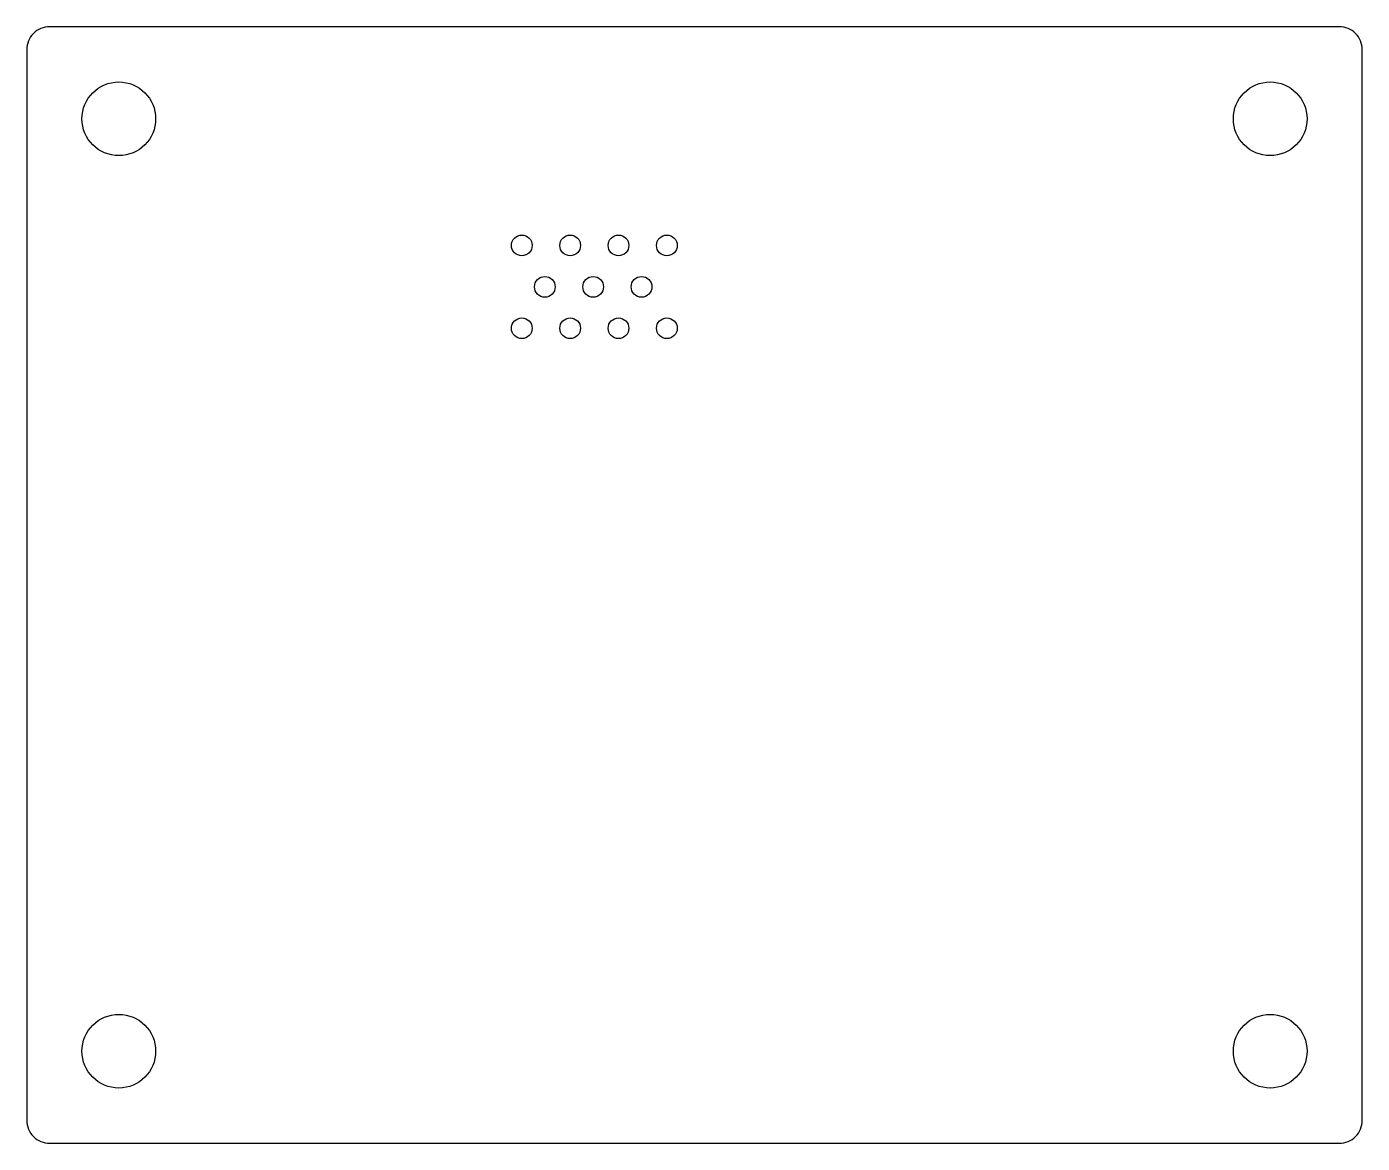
# Model space of a CAD drawing. Header units: millimetres. Extents: x -29 to 29, y -24.3 to 24.2.
import ezdxf

# ---------------------------------------------------------------- set-up
doc = ezdxf.new("R2010")
doc.units = ezdxf.units.MM
doc.layers.get('0').update_dxf_attribs({"linetype": 'CONTINUOUS'})

msp = doc.modelspace()

# ---------------------------------------------------------------- linework, layer by layer
msp.add_lwpolyline([(29, 23.25, 0.414214), (28, 24.25), (-28, 24.25, 0.414214), (-29, 23.25), (-29, -23.25, 0.414214), (-28, -24.25), (28, -24.25, 0.414214), (29, -23.25)], format="xyb", close=True)
for centre, radius in [((-25, 20.25), 1.6), ((25, 20.25), 1.6), ((-7.5, 14.75), 0.45), ((-5.4, 14.75), 0.45), ((-3.3, 14.75), 0.45), ((-1.2, 14.75), 0.45), ((-6.5, 12.95), 0.45), ((-4.4, 12.95), 0.45), ((-2.3, 12.95), 0.45), ((-7.5, 11.15), 0.45), ((-5.4, 11.15), 0.45), ((-3.3, 11.15), 0.45), ((-1.2, 11.15), 0.45), ((-25, -20.25), 1.6), ((25, -20.25), 1.6)]:
    msp.add_circle(centre, radius)

doc.saveas('drawing.dxf')
